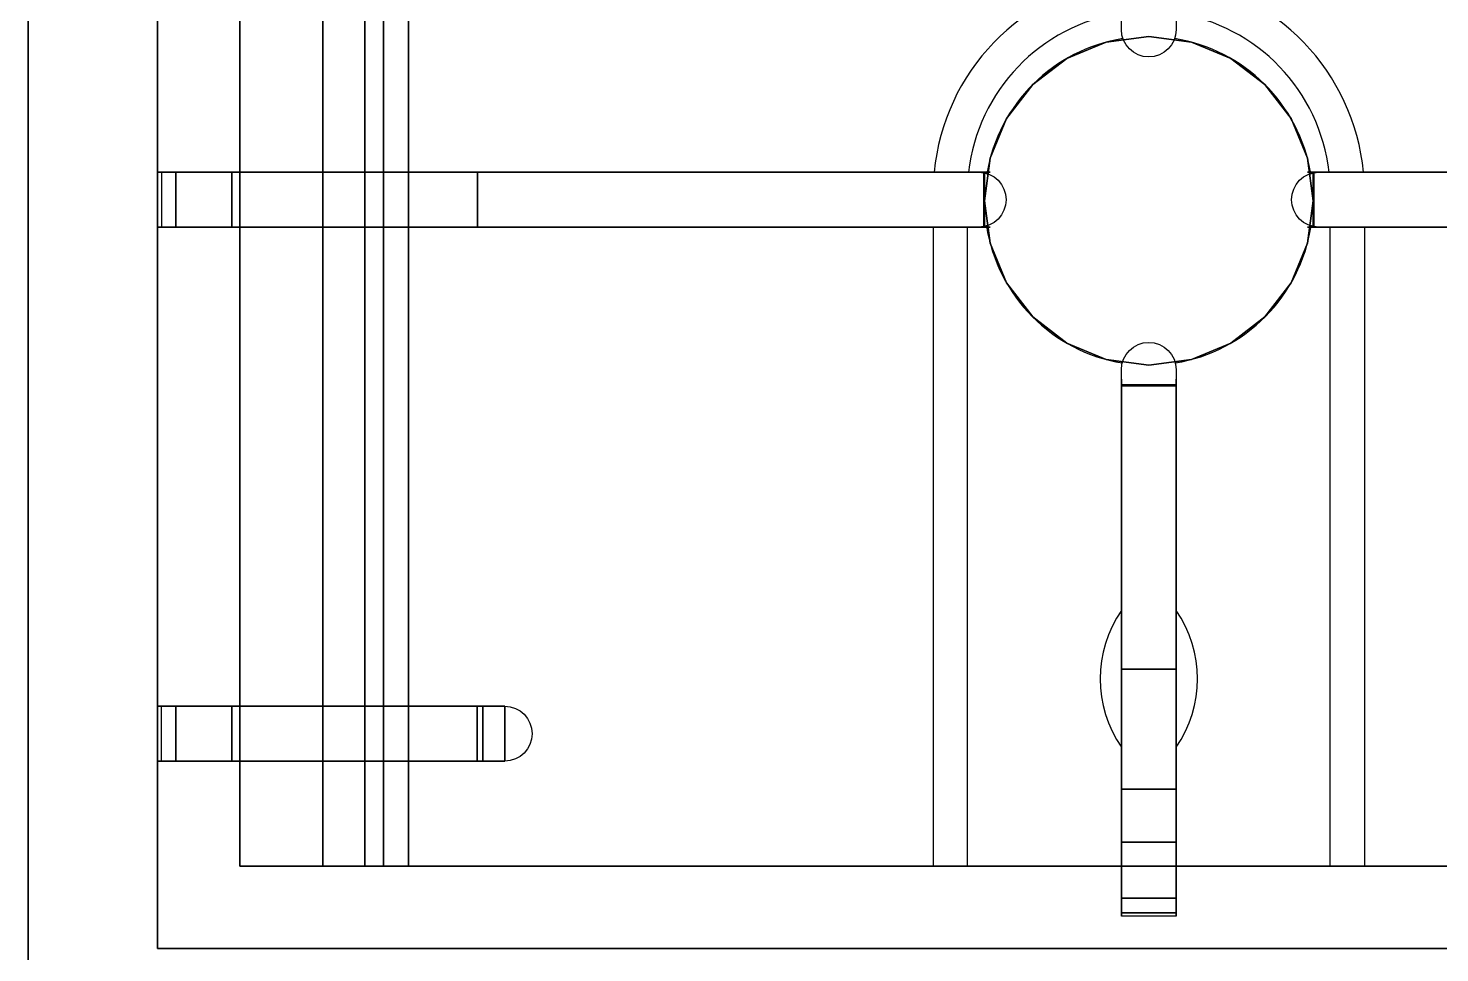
# Model space of a CAD drawing. Header units: millimetres. Extents: x -1 to 1223, y -741 to 23.
# Drawn here: x 0 to 257.9, y -364.8 to -196.1 of the extents above; entities that cross this region are included whole.
import ezdxf

# ---------------------------------------------------------------- set-up
doc = ezdxf.new("R2010")
doc.units = ezdxf.units.MM
for name, color, linetype in [('PQ_200_2D', 1, 'Continuous'), ('PQ_200_3D', 1, 'Continuous'), ('PQ_204_2D', 7, 'Continuous'), ('PQ_204_3D', 7, 'Continuous'), ('PQ_BRONZE_3D', 40, 'Continuous')]:
    doc.layers.add(name, color=color, linetype=linetype)

msp = doc.modelspace()

# ---------------------------------------------------------------- linework, layer by layer
at = {"layer": 'PQ_200_2D'}
msp.add_lwpolyline([(0, 0), (0, -730), (1200, -730), (1200, 0)], close=True, dxfattribs=at)
at = {"layer": 'PQ_200_3D'}
for points, invisible_edges in [([(0, -653.99, 812.4), (0, -727.47, 885.88), (0, -721.37, 900.61), (0, 0, 900.61)], 10), ([(0, 0, 900.61), (0, 0, 724.42), (0, -103.19, 724.42), (0, -653.99, 812.4)], 12), ([(0, -652.32, 662.24), (0, -653.99, 812.4), (0, -103.19, 724.42), (0, -652.22, 661.47)], 7), ([(0, -103.19, 649.81), (0, -652.22, 649.81), (0, -652.22, 661.47), (0, -103.19, 724.42)], 4)]:
    msp.add_3dface(points, dxfattribs=dict(at, invisible_edges=invisible_edges))
for points in [[(1200, -721.37, 900.61), (1200, 0, 900.61), (0, 0, 900.61), (0, -721.37, 900.61)], [(0, -103.19, 649.81), (1200, -103.19, 649.81), (1200, -652.22, 649.81), (0, -652.22, 649.81)]]:
    msp.add_3dface(points, dxfattribs=at)
at = {"layer": 'PQ_204_2D'}
for p, q in [((38.64, -222.35), (38.64, -134.85)), ((69.44, -134.85), (69.44, -222.35)), ((38.64, -319.85), (38.64, -232.35)), ((69.44, -232.35), (69.44, -319.85)), ((165.33, -232.35), (165.33, -349.05)), ((171.58, -349.05), (171.58, -232.35)), ((237.83, -349.05), (237.83, -232.35)), ((244.08, -232.35), (244.08, -349.05)), ((69.44, -329.85), (69.44, -349.05))]:
    msp.add_line(p, q, dxfattribs=at)
msp.add_lwpolyline([(23.64, -364.05), (23.64, -89.7), (385.77, -89.7), (385.77, -364.05)], close=True, dxfattribs=at)
for points in [[(209.7, -95.57), (209.7, -196.29, -1), (199.7, -196.29), (199.7, -95.57)], [(199.7, -358.18), (199.7, -258.4, -1), (209.7, -258.4), (209.7, -358.18)]]:
    msp.add_lwpolyline(points, format="xyb", close=True, dxfattribs=at)
for points in [[(23.64, -222.35), (173.63, -222.35, -1), (173.63, -232.35), (23.64, -232.35)], [(385.77, -232.35), (235.78, -232.35, -1), (235.78, -222.35), (385.77, -222.35)], [(23.64, -319.85), (87.05, -319.85, -1), (87.05, -329.85), (23.64, -329.85)]]:
    msp.add_lwpolyline(points, format="xyb", dxfattribs=at)
for points in [[(199.7, -349.05), (38.64, -349.05), (38.64, -329.85)], [(370.77, -329.85), (370.77, -349.05), (209.7, -349.05)]]:
    msp.add_lwpolyline(points, dxfattribs=at)
for centre, radius, start, end in [((204.7, -226.03), 39.38, 97.2954, 174.6402), ((204.7, -226.03), 39.38, 5.3598, 82.7046), ((204.7, -226.03), 33.13, 98.6816, 173.625), ((204.7, -226.03), 33.13, 6.375, 81.3184), ((204.7, -227.56), 30, 99.0605, 170.4426), ((204.7, -227.56), 30, 9.5574, 80.9395), ((204.7, -227.56), 30, 188.7924, 260.7092), ((204.7, -227.56), 30, 279.2908, 351.2076), ((217.8, -314.84), 21.99, 145.3641, 214.6359), ((191.61, -314.84), 21.99, 325.3641, 34.6359)]:
    msp.add_arc(centre, radius, start, end, dxfattribs=at)
at = {"layer": 'PQ_204_3D'}
for points, invisible_edges in [([(23.64, -364.05, 905.64), (38.64, -349.05, 905.64), (38.64, -104.7, 905.64), (23.64, -89.7, 905.64)], 5), ([(57.77, -104.7, 905.03), (53.79, -104.7, 905.64), (53.79, -349.05, 905.64), (57.77, -349.05, 905.03)], 8), ([(57.77, -349.05, 905.03), (61.51, -349.05, 903.57), (61.51, -104.7, 903.57), (57.77, -104.7, 905.03)], 8), ([(61.51, -349.05, 903.57), (62.33, -349.05, 903.26), (62.33, -104.7, 903.26), (61.51, -104.7, 903.57)], 2), ([(63.2, -104.7, 903.15), (62.33, -104.7, 903.26), (62.33, -349.05, 903.26), (63.2, -349.05, 903.15)], 10), ([(63.2, -349.05, 903.15), (64.07, -349.05, 903.26), (64.07, -104.7, 903.26), (63.2, -104.7, 903.15)], 10), ([(64.07, -349.05, 903.26), (64.89, -349.05, 903.57), (64.89, -104.7, 903.57), (64.07, -104.7, 903.26)], 8), ([(66.34, -104.7, 904.14), (64.89, -104.7, 903.57), (64.89, -349.05, 903.57), (66.34, -349.05, 904.14)], 8), ([(67.88, -104.7, 904.39), (66.34, -104.7, 904.14), (66.34, -349.05, 904.14), (67.88, -349.05, 904.39)], 10), ([(69.44, -104.7, 904.32), (67.88, -104.7, 904.39), (67.88, -349.05, 904.39), (69.44, -349.05, 904.32)], 2), ([(23.69, -222.35, 913.72), (24.58, -222.35, 921.79), (53.79, -222.35, 905.64), (24.35, -222.35, 905.64)], 2), ([(23.69, -232.35, 913.72), (23.69, -222.35, 913.72), (24.35, -222.35, 905.64), (24.35, -232.35, 905.64)], 1), ([(23.69, -222.35, 913.72), (23.69, -232.35, 913.72), (24.58, -232.35, 921.79), (24.58, -222.35, 921.79)], 5), ([(24.58, -222.35, 921.79), (26.97, -222.35, 929.54), (37.17, -222.35, 934.21), (53.79, -222.35, 905.64)], 12), ([(26.97, -232.35, 929.54), (26.97, -222.35, 929.54), (24.58, -222.35, 921.79), (24.58, -232.35, 921.79)], 4), ([(37.17, -222.35, 934.21), (82.05, -222.35, 918.81), (67.32, -222.35, 913.53)], 13), ([(37.17, -222.35, 934.21), (67.32, -222.35, 913.53), (53.79, -222.35, 905.64)], 13), ([(82.05, -222.35, 918.81), (37.17, -222.35, 934.21), (174.54, -222.35, 934.21)], 13), ([(53.79, -232.35, 905.64), (53.79, -222.35, 905.64), (67.32, -222.35, 913.53), (67.32, -232.35, 913.53)], 4), ([(82.05, -222.35, 918.81), (82.05, -232.35, 918.81), (67.32, -232.35, 913.53), (67.32, -222.35, 913.53)], 4), ([(174.54, -222.35, 934.21), (174.84, -222.35, 934.18), (174.71, -222.35, 931.83), (82.05, -222.35, 918.81)], 10), ([(174.84, -232.35, 934.18), (174.84, -222.35, 934.18), (174.54, -222.35, 934.21), (174.54, -232.35, 934.21)], 1), ([(175.55, -222.35, 933.66), (175.68, -222.35, 933.39), (174.71, -222.35, 931.83), (175.36, -222.35, 933.89)], 6), ([(175.12, -222.35, 934.07), (175.36, -222.35, 933.89), (174.71, -222.35, 931.83), (174.84, -222.35, 934.18)], 6), ([(175.68, -222.35, 933.39), (175.74, -222.35, 933.1), (175, -222.35, 931.91), (174.71, -222.35, 931.83)], 10), ([(175, -222.35, 931.91), (175, -232.35, 931.91), (174.71, -232.35, 931.83), (174.71, -222.35, 931.83)], 1), ([(175.12, -232.35, 934.07), (175.12, -222.35, 934.07), (174.84, -222.35, 934.18), (174.84, -232.35, 934.18)], 5), ([(175.74, -222.35, 933.1), (175.72, -222.35, 932.8), (175.26, -222.35, 932.06), (175, -222.35, 931.91)], 10), ([(175, -232.35, 931.91), (175, -222.35, 931.91), (175.26, -222.35, 932.06), (175.26, -232.35, 932.06)], 5), ([(175.36, -232.35, 933.89), (175.36, -222.35, 933.89), (175.12, -222.35, 934.07), (175.12, -232.35, 934.07)], 5), ([(175.72, -222.35, 932.8), (175.63, -222.35, 932.52), (175.47, -222.35, 932.26), (175.26, -222.35, 932.06)], 8), ([(175.26, -232.35, 932.06), (175.26, -222.35, 932.06), (175.47, -222.35, 932.26), (175.47, -232.35, 932.26)], 5), ([(175.55, -232.35, 933.66), (175.55, -222.35, 933.66), (175.36, -222.35, 933.89), (175.36, -232.35, 933.89)], 5), ([(175.47, -232.35, 932.26), (175.47, -222.35, 932.26), (175.63, -222.35, 932.52), (175.63, -232.35, 932.52)], 5), ([(175.68, -232.35, 933.39), (175.68, -222.35, 933.39), (175.55, -222.35, 933.66), (175.55, -232.35, 933.66)], 5), ([(175.63, -232.35, 932.52), (175.63, -222.35, 932.52), (175.72, -222.35, 932.8), (175.72, -232.35, 932.8)], 5), ([(175.68, -222.35, 933.39), (175.68, -232.35, 933.39), (175.74, -232.35, 933.1), (175.74, -222.35, 933.1)], 5), ([(175.72, -232.35, 932.8), (175.72, -222.35, 932.8), (175.74, -222.35, 933.1), (175.74, -232.35, 933.1)], 5), ([(233.67, -222.35, 933.1), (233.73, -222.35, 933.39), (234.41, -222.35, 931.91), (234.15, -222.35, 932.06)], 10), ([(233.67, -222.35, 933.1), (234.15, -222.35, 932.06), (233.69, -222.35, 932.8)], 3), ([(233.69, -222.35, 932.8), (233.69, -232.35, 932.8), (233.67, -232.35, 933.1), (233.67, -222.35, 933.1)], 5), ([(233.73, -232.35, 933.39), (233.73, -222.35, 933.39), (233.67, -222.35, 933.1), (233.67, -232.35, 933.1)], 5), ([(233.94, -222.35, 932.26), (233.78, -222.35, 932.52), (233.69, -222.35, 932.8), (234.15, -222.35, 932.06)], 4), ([(233.69, -232.35, 932.8), (233.69, -222.35, 932.8), (233.78, -222.35, 932.52), (233.78, -232.35, 932.52)], 5), ([(234.7, -222.35, 931.83), (233.73, -222.35, 933.39), (233.86, -222.35, 933.66), (234.05, -222.35, 933.89)], 9), ([(233.73, -222.35, 933.39), (234.7, -222.35, 931.83), (234.41, -222.35, 931.91)], 13), ([(233.86, -232.35, 933.66), (233.86, -222.35, 933.66), (233.73, -222.35, 933.39), (233.73, -232.35, 933.39)], 5), ([(233.78, -232.35, 932.52), (233.78, -222.35, 932.52), (233.94, -222.35, 932.26), (233.94, -232.35, 932.26)], 5), ([(234.05, -232.35, 933.89), (234.05, -222.35, 933.89), (233.86, -222.35, 933.66), (233.86, -232.35, 933.66)], 5), ([(233.94, -232.35, 932.26), (233.94, -222.35, 932.26), (234.15, -222.35, 932.06), (234.15, -232.35, 932.06)], 5), ([(234.05, -222.35, 933.89), (234.29, -222.35, 934.07), (234.7, -222.35, 931.83)], 14), ([(234.29, -232.35, 934.07), (234.29, -222.35, 934.07), (234.05, -222.35, 933.89), (234.05, -232.35, 933.89)], 5), ([(234.15, -232.35, 932.06), (234.15, -222.35, 932.06), (234.41, -222.35, 931.91), (234.41, -232.35, 931.91)], 5), ([(234.57, -222.35, 934.18), (234.87, -222.35, 934.21), (234.7, -222.35, 931.83), (234.29, -222.35, 934.07)], 6), ([(234.57, -232.35, 934.18), (234.57, -222.35, 934.18), (234.29, -222.35, 934.07), (234.29, -232.35, 934.07)], 5), ([(234.41, -232.35, 931.91), (234.41, -222.35, 931.91), (234.7, -222.35, 931.83), (234.7, -232.35, 931.83)], 1), ([(234.87, -232.35, 934.21), (234.87, -222.35, 934.21), (234.57, -222.35, 934.18), (234.57, -232.35, 934.18)], 4), ([(327.36, -222.35, 918.81), (234.7, -222.35, 931.83), (234.87, -222.35, 934.21), (372.24, -222.35, 934.21)], 10), ([(23.69, -232.35, 913.72), (24.35, -232.35, 905.64), (53.79, -232.35, 905.64), (24.58, -232.35, 921.79)], 4), ([(37.17, -232.35, 934.21), (26.97, -232.35, 929.54), (24.58, -232.35, 921.79), (53.79, -232.35, 905.64)], 12), ([(37.17, -232.35, 934.21), (53.79, -232.35, 905.64), (67.32, -232.35, 913.53)], 13), ([(82.05, -232.35, 918.81), (174.71, -232.35, 931.83), (174.54, -232.35, 934.21), (37.17, -232.35, 934.21)], 10), ([(82.05, -232.35, 918.81), (37.17, -232.35, 934.21), (67.32, -232.35, 913.53)], 3), ([(174.71, -232.35, 931.83), (175.12, -232.35, 934.07), (174.84, -232.35, 934.18), (174.54, -232.35, 934.21)], 9), ([(174.71, -232.35, 931.83), (175, -232.35, 931.91), (175.68, -232.35, 933.39), (175.55, -232.35, 933.66)], 10), ([(174.71, -232.35, 931.83), (175.55, -232.35, 933.66), (175.36, -232.35, 933.89), (175.12, -232.35, 934.07)], 9), ([(175.26, -232.35, 932.06), (175.72, -232.35, 932.8), (175.74, -232.35, 933.1), (175, -232.35, 931.91)], 5), ([(175, -232.35, 931.91), (175.74, -232.35, 933.1), (175.68, -232.35, 933.39)], 13), ([(175.47, -232.35, 932.26), (175.63, -232.35, 932.52), (175.72, -232.35, 932.8), (175.26, -232.35, 932.06)], 4), ([(233.67, -232.35, 933.1), (233.69, -232.35, 932.8), (234.15, -232.35, 932.06), (234.41, -232.35, 931.91)], 10), ([(233.73, -232.35, 933.39), (233.67, -232.35, 933.1), (234.41, -232.35, 931.91), (234.7, -232.35, 931.83)], 10), ([(233.69, -232.35, 932.8), (233.78, -232.35, 932.52), (233.94, -232.35, 932.26), (234.15, -232.35, 932.06)], 8), ([(233.86, -232.35, 933.66), (233.73, -232.35, 933.39), (234.7, -232.35, 931.83), (234.05, -232.35, 933.89)], 6), ([(234.29, -232.35, 934.07), (234.05, -232.35, 933.89), (234.7, -232.35, 931.83), (234.57, -232.35, 934.18)], 6), ([(234.87, -232.35, 934.21), (234.57, -232.35, 934.18), (234.7, -232.35, 931.83), (327.36, -232.35, 918.81)], 10), ([(327.36, -232.35, 918.81), (372.24, -232.35, 934.21), (234.87, -232.35, 934.21)], 13), ([(199.7, -260.21, 933.39), (199.7, -260.15, 933.1), (199.7, -260.89, 931.91), (199.7, -261.18, 931.83)], 10), ([(199.7, -260.15, 933.1), (199.7, -260.16, 932.8), (199.7, -260.63, 932.06), (199.7, -260.89, 931.91)], 10), ([(209.7, -260.16, 932.8), (199.7, -260.16, 932.8), (199.7, -260.15, 933.1), (209.7, -260.15, 933.1)], 5), ([(199.7, -260.21, 933.39), (209.7, -260.21, 933.39), (209.7, -260.15, 933.1), (199.7, -260.15, 933.1)], 5), ([(199.7, -260.16, 932.8), (199.7, -260.25, 932.52), (199.7, -260.41, 932.26), (199.7, -260.63, 932.06)], 8), ([(199.7, -260.16, 932.8), (209.7, -260.16, 932.8), (209.7, -260.25, 932.52), (199.7, -260.25, 932.52)], 5), ([(199.7, -261.18, 931.83), (199.7, -260.53, 933.89), (199.7, -260.33, 933.66), (199.7, -260.21, 933.39)], 9), ([(199.7, -260.33, 933.66), (209.7, -260.33, 933.66), (209.7, -260.21, 933.39), (199.7, -260.21, 933.39)], 5), ([(199.7, -260.25, 932.52), (209.7, -260.25, 932.52), (209.7, -260.41, 932.26), (199.7, -260.41, 932.26)], 5), ([(199.7, -260.53, 933.89), (209.7, -260.53, 933.89), (209.7, -260.33, 933.66), (199.7, -260.33, 933.66)], 5), ([(199.7, -260.41, 932.26), (209.7, -260.41, 932.26), (209.7, -260.63, 932.06), (199.7, -260.63, 932.06)], 5), ([(209.7, -260.15, 933.1), (209.7, -260.21, 933.39), (209.7, -260.89, 931.91), (209.7, -260.63, 932.06)], 10), ([(209.7, -260.15, 933.1), (209.7, -260.63, 932.06), (209.7, -260.16, 932.8)], 3), ([(209.7, -260.41, 932.26), (209.7, -260.25, 932.52), (209.7, -260.16, 932.8), (209.7, -260.63, 932.06)], 4), ([(209.7, -261.18, 931.83), (209.7, -260.21, 933.39), (209.7, -260.33, 933.66), (209.7, -260.53, 933.89)], 9), ([(209.7, -260.21, 933.39), (209.7, -261.18, 931.83), (209.7, -260.89, 931.91)], 13), ([(199.7, -260.77, 934.07), (199.7, -260.53, 933.89), (199.7, -261.18, 931.83), (199.7, -261.05, 934.18)], 6), ([(199.7, -260.77, 934.07), (209.7, -260.77, 934.07), (209.7, -260.53, 933.89), (199.7, -260.53, 933.89)], 5), ([(199.7, -260.63, 932.06), (209.7, -260.63, 932.06), (209.7, -260.89, 931.91), (199.7, -260.89, 931.91)], 5), ([(199.7, -261.05, 934.18), (209.7, -261.05, 934.18), (209.7, -260.77, 934.07), (199.7, -260.77, 934.07)], 5), ([(199.7, -260.89, 931.91), (209.7, -260.89, 931.91), (209.7, -261.18, 931.83), (199.7, -261.18, 931.83)], 1), ([(199.7, -261.34, 934.21), (199.7, -261.05, 934.18), (199.7, -261.18, 931.83)], 14), ([(199.7, -261.34, 934.21), (209.7, -261.34, 934.21), (209.7, -261.05, 934.18), (199.7, -261.05, 934.18)], 4), ([(199.7, -261.34, 934.21), (199.7, -261.18, 931.83), (199.7, -313.09, 921.52), (199.7, -344.65, 934.21)], 5), ([(209.7, -260.77, 934.07), (209.7, -261.05, 934.18), (209.7, -261.18, 931.83), (209.7, -260.53, 933.89)], 6), ([(209.7, -261.34, 934.21), (209.7, -261.18, 931.83), (209.7, -261.05, 934.18)], 3), ([(209.7, -261.34, 934.21), (209.7, -344.65, 934.21), (209.7, -313.09, 921.52), (209.7, -261.18, 931.83)], 10), ([(199.7, -313.09, 921.52), (199.7, -319.88, 919.73), (199.7, -344.65, 934.21)], 14), ([(209.7, -319.88, 919.73), (199.7, -319.88, 919.73), (199.7, -313.09, 921.52), (209.7, -313.09, 921.52)], 1), ([(209.7, -344.65, 934.21), (209.7, -319.88, 919.73), (209.7, -313.09, 921.52)], 13), ([(53.79, -319.85, 905.64), (24.26, -319.85, 905.64), (23.64, -319.85, 913.7), (24.55, -319.85, 921.73)], 8), ([(24.55, -329.85, 921.73), (24.55, -319.85, 921.73), (23.64, -319.85, 913.7), (23.64, -329.85, 913.7)], 5), ([(24.26, -319.85, 905.64), (24.26, -329.85, 905.64), (23.64, -329.85, 913.7), (23.64, -319.85, 913.7)], 4), ([(37.17, -319.85, 934.21), (67.3, -319.85, 913.52), (53.79, -319.85, 905.64), (24.55, -319.85, 921.73)], 13), ([(37.17, -319.85, 934.21), (24.55, -319.85, 921.73), (26.95, -319.85, 929.45)], 1), ([(24.55, -319.85, 921.73), (24.55, -329.85, 921.73), (26.95, -329.85, 929.45), (26.95, -319.85, 929.45)], 1), ([(83.06, -319.85, 934.21), (82.02, -319.85, 918.8), (67.3, -319.85, 913.52), (37.17, -319.85, 934.21)], 5), ([(53.79, -329.85, 905.64), (53.79, -319.85, 905.64), (67.3, -319.85, 913.52), (67.3, -329.85, 913.52)], 4), ([(82.02, -319.85, 918.8), (82.02, -329.85, 918.8), (67.3, -329.85, 913.52), (67.3, -319.85, 913.52)], 4), ([(84.3, -319.85, 921.18), (82.02, -319.85, 918.8), (83.06, -319.85, 934.21), (85.95, -319.85, 924.04)], 6), ([(84.3, -319.85, 921.18), (84.3, -329.85, 921.18), (82.02, -329.85, 918.8), (82.02, -319.85, 918.8)], 1), ([(83.06, -319.85, 934.21), (86.89, -319.85, 927.2), (85.95, -319.85, 924.04)], 13), ([(83.06, -319.85, 934.21), (84.05, -319.85, 934.09), (87.05, -319.85, 930.5), (86.89, -319.85, 927.2)], 10), ([(84.05, -329.85, 934.09), (84.05, -319.85, 934.09), (83.06, -319.85, 934.21), (83.06, -329.85, 934.21)], 1), ([(84.97, -319.85, 933.72), (85.78, -319.85, 933.14), (87.05, -319.85, 930.5), (84.05, -319.85, 934.09)], 6), ([(84.05, -319.85, 934.09), (84.05, -329.85, 934.09), (84.97, -329.85, 933.72), (84.97, -319.85, 933.72)], 5), ([(84.3, -329.85, 921.18), (84.3, -319.85, 921.18), (85.95, -319.85, 924.04), (85.95, -329.85, 924.04)], 5), ([(84.97, -319.85, 933.72), (84.97, -329.85, 933.72), (85.78, -329.85, 933.14), (85.78, -319.85, 933.14)], 5), ([(86.42, -319.85, 932.37), (86.85, -319.85, 931.47), (87.05, -319.85, 930.5), (85.78, -319.85, 933.14)], 4), ([(86.42, -329.85, 932.37), (86.42, -319.85, 932.37), (85.78, -319.85, 933.14), (85.78, -329.85, 933.14)], 5), ([(86.89, -319.85, 927.2), (86.89, -329.85, 927.2), (85.95, -329.85, 924.04), (85.95, -319.85, 924.04)], 5), ([(86.42, -319.85, 932.37), (86.42, -329.85, 932.37), (86.85, -329.85, 931.47), (86.85, -319.85, 931.47)], 5), ([(86.85, -319.85, 931.47), (86.85, -329.85, 931.47), (87.05, -329.85, 930.5), (87.05, -319.85, 930.5)], 1), ([(86.89, -329.85, 927.2), (86.89, -319.85, 927.2), (87.05, -319.85, 930.5), (87.05, -329.85, 930.5)], 1), ([(199.7, -326.03, 916.33), (199.7, -344.65, 934.21), (199.7, -319.88, 919.73)], 3), ([(199.7, -319.88, 919.73), (209.7, -319.88, 919.73), (209.7, -326.03, 916.33), (199.7, -326.03, 916.33)], 5), ([(209.7, -319.88, 919.73), (209.7, -344.65, 934.21), (209.7, -326.03, 916.33)], 3), ([(199.7, -331.16, 911.54), (199.7, -344.65, 934.21), (199.7, -326.03, 916.33)], 3), ([(209.7, -331.16, 911.54), (199.7, -331.16, 911.54), (199.7, -326.03, 916.33), (209.7, -326.03, 916.33)], 5), ([(209.7, -331.16, 911.54), (209.7, -326.03, 916.33), (209.7, -344.65, 934.21)], 14), ([(53.79, -329.85, 905.64), (24.55, -329.85, 921.73), (23.64, -329.85, 913.7), (24.26, -329.85, 905.64)], 1), ([(37.17, -329.85, 934.21), (26.95, -329.85, 929.45), (24.55, -329.85, 921.73), (53.79, -329.85, 905.64)], 12), ([(83.06, -329.85, 934.21), (37.17, -329.85, 934.21), (67.3, -329.85, 913.52), (82.02, -329.85, 918.8)], 10), ([(37.17, -329.85, 934.21), (53.79, -329.85, 905.64), (67.3, -329.85, 913.52)], 13), ([(84.3, -329.85, 921.18), (85.95, -329.85, 924.04), (83.06, -329.85, 934.21), (82.02, -329.85, 918.8)], 6), ([(87.05, -329.85, 930.5), (84.05, -329.85, 934.09), (83.06, -329.85, 934.21), (86.89, -329.85, 927.2)], 5), ([(86.89, -329.85, 927.2), (83.06, -329.85, 934.21), (85.95, -329.85, 924.04)], 3), ([(87.05, -329.85, 930.5), (85.78, -329.85, 933.14), (84.97, -329.85, 933.72), (84.05, -329.85, 934.09)], 9), ([(86.42, -329.85, 932.37), (85.78, -329.85, 933.14), (87.05, -329.85, 930.5), (86.85, -329.85, 931.47)], 2), ([(199.7, -334.96, 905.64), (199.7, -357.55, 905.64), (199.7, -358.17, 913.7), (199.7, -331.16, 911.54)], 4), ([(199.7, -331.16, 911.54), (199.7, -358.17, 913.7), (199.7, -357.26, 921.73), (199.7, -344.65, 934.21)], 13), ([(209.7, -334.96, 905.64), (199.7, -334.96, 905.64), (199.7, -331.16, 911.54), (209.7, -331.16, 911.54)], 4), ([(209.7, -331.16, 911.54), (209.7, -357.26, 921.73), (209.7, -358.17, 913.7), (209.7, -334.96, 905.64)], 5), ([(209.7, -344.65, 934.21), (209.7, -354.86, 929.45), (209.7, -357.26, 921.73), (209.7, -331.16, 911.54)], 12), ([(209.7, -357.55, 905.64), (209.7, -334.96, 905.64), (209.7, -358.17, 913.7)], 2), ([(199.7, -357.26, 921.73), (199.7, -354.86, 929.45), (199.7, -344.65, 934.21)], 12), ([(370.77, -349.05, 905.64), (38.64, -349.05, 905.64), (23.64, -364.05, 905.64), (385.77, -364.05, 905.64)], 10), ([(63.2, -349.05, 903.15), (62.33, -349.05, 903.26), (38.64, -349.05, 900.64), (370.77, -349.05, 900.64)], 10), ([(38.64, -349.05, 900.64), (62.33, -349.05, 903.26), (61.51, -349.05, 903.57), (53.79, -349.05, 905.64)], 13), ([(38.64, -349.05, 900.64), (53.79, -349.05, 905.64), (38.64, -349.05, 905.64)], 1), ([(57.77, -349.05, 905.03), (53.79, -349.05, 905.64), (61.51, -349.05, 903.57)], 2), ([(346.21, -349.05, 903.15), (64.07, -349.05, 903.26), (63.2, -349.05, 903.15), (370.77, -349.05, 900.64)], 13), ([(69.44, -349.05, 904.32), (64.89, -349.05, 903.57), (64.07, -349.05, 903.26), (345.34, -349.05, 903.26)], 13), ([(64.07, -349.05, 903.26), (346.21, -349.05, 903.15), (345.34, -349.05, 903.26)], 13), ([(64.89, -349.05, 903.57), (69.44, -349.05, 904.32), (67.88, -349.05, 904.39), (66.34, -349.05, 904.14)], 1), ([(345.34, -349.05, 903.26), (344.51, -349.05, 903.57), (339.97, -349.05, 904.32), (69.44, -349.05, 904.32)], 10), ([(199.7, -357.26, 921.73), (209.7, -357.26, 921.73), (209.7, -354.86, 929.45), (199.7, -354.86, 929.45)], 1), ([(209.7, -357.26, 921.73), (199.7, -357.26, 921.73), (199.7, -358.17, 913.7), (209.7, -358.17, 913.7)], 5), ([(199.7, -357.55, 905.64), (209.7, -357.55, 905.64), (209.7, -358.17, 913.7), (199.7, -358.17, 913.7)], 4)]:
    msp.add_3dface(points, dxfattribs=dict(at, invisible_edges=invisible_edges))
for points in [[(23.64, -364.05, 900.64), (23.64, -364.05, 905.64), (23.64, -89.7, 905.64), (23.64, -89.7, 900.64)], [(38.64, -104.7, 905.64), (38.64, -349.05, 905.64), (53.79, -349.05, 905.64), (53.79, -104.7, 905.64)], [(38.64, -104.7, 900.64), (38.64, -349.05, 900.64), (38.64, -349.05, 905.64), (38.64, -104.7, 905.64)], [(38.64, -104.7, 900.64), (38.64, -104.7, 905.64), (38.64, -349.05, 905.64), (38.64, -349.05, 900.64)], [(69.44, -104.7, 904.32), (69.44, -349.05, 904.32), (339.97, -349.05, 904.32), (339.97, -104.7, 904.32)], [(26.97, -222.35, 929.54), (26.97, -232.35, 929.54), (37.17, -232.35, 934.21), (37.17, -222.35, 934.21)], [(37.17, -222.35, 934.21), (37.17, -232.35, 934.21), (174.54, -232.35, 934.21), (174.54, -222.35, 934.21)], [(174.71, -222.35, 931.83), (174.71, -232.35, 931.83), (82.05, -232.35, 918.81), (82.05, -222.35, 918.81)], [(327.36, -232.35, 918.81), (234.7, -232.35, 931.83), (234.7, -222.35, 931.83), (327.36, -222.35, 918.81)], [(234.87, -222.35, 934.21), (234.87, -232.35, 934.21), (372.24, -232.35, 934.21), (372.24, -222.35, 934.21)], [(209.7, -313.09, 921.52), (199.7, -313.09, 921.52), (199.7, -261.18, 931.83), (209.7, -261.18, 931.83)], [(199.7, -261.34, 934.21), (199.7, -344.65, 934.21), (209.7, -344.65, 934.21), (209.7, -261.34, 934.21)], [(37.17, -329.85, 934.21), (37.17, -319.85, 934.21), (26.95, -319.85, 929.45), (26.95, -329.85, 929.45)], [(83.06, -329.85, 934.21), (83.06, -319.85, 934.21), (37.17, -319.85, 934.21), (37.17, -329.85, 934.21)], [(209.7, -357.55, 905.64), (199.7, -357.55, 905.64), (199.7, -334.96, 905.64), (209.7, -334.96, 905.64)], [(209.7, -344.65, 934.21), (199.7, -344.65, 934.21), (199.7, -354.86, 929.45), (209.7, -354.86, 929.45)], [(38.64, -349.05, 900.64), (38.64, -349.05, 905.64), (370.77, -349.05, 905.64), (370.77, -349.05, 900.64)], [(385.77, -364.05, 900.64), (385.77, -364.05, 905.64), (23.64, -364.05, 905.64), (23.64, -364.05, 900.64)]]:
    msp.add_3dface(points, dxfattribs=at)
at = {"layer": 'PQ_BRONZE_3D'}
for points, invisible_edges in [([(212.47, -198.58, 922.77), (204.7, -197.56, 922.77), (196.94, -198.58, 922.77), (219.7, -201.57, 922.77)], 4), ([(196.94, -198.58, 904.32), (196.94, -198.58, 922.77), (204.7, -197.56, 922.77), (204.7, -197.56, 904.32)], 1), ([(212.47, -198.58, 922.77), (212.47, -198.58, 904.32), (204.7, -197.56, 904.32), (204.7, -197.56, 922.77)], 1), ([(189.7, -253.54, 922.77), (196.94, -198.58, 922.77), (189.7, -201.57, 922.77), (175.73, -219.79, 922.77)], 13), ([(196.94, -198.58, 922.77), (189.7, -253.54, 922.77), (233.68, -219.79, 922.77), (219.7, -201.57, 922.77)], 15), ([(196.94, -198.58, 922.77), (196.94, -198.58, 904.32), (189.7, -201.57, 904.32), (189.7, -201.57, 922.77)], 5), ([(219.7, -201.57, 922.77), (219.7, -201.57, 904.32), (212.47, -198.58, 904.32), (212.47, -198.58, 922.77)], 5), ([(183.49, -206.34, 922.77), (178.72, -212.56, 922.77), (175.73, -219.79, 922.77), (189.7, -201.57, 922.77)], 4), ([(189.7, -201.57, 922.77), (189.7, -201.57, 904.32), (183.49, -206.34, 904.32), (183.49, -206.34, 922.77)], 5), ([(230.69, -212.56, 922.77), (225.92, -206.34, 922.77), (219.7, -201.57, 922.77), (233.68, -219.79, 922.77)], 4), ([(225.92, -206.34, 922.77), (225.92, -206.34, 904.32), (219.7, -201.57, 904.32), (219.7, -201.57, 922.77)], 5), ([(183.49, -206.34, 922.77), (183.49, -206.34, 904.32), (178.72, -212.56, 904.32), (178.72, -212.56, 922.77)], 5), ([(230.69, -212.56, 922.77), (230.69, -212.56, 904.32), (225.92, -206.34, 904.32), (225.92, -206.34, 922.77)], 5), ([(178.72, -212.56, 922.77), (178.72, -212.56, 904.32), (175.73, -219.79, 904.32), (175.73, -219.79, 922.77)], 5), ([(233.68, -219.79, 922.77), (233.68, -219.79, 904.32), (230.69, -212.56, 904.32), (230.69, -212.56, 922.77)], 5), ([(175.73, -219.79, 922.77), (174.7, -227.56, 922.77), (175.73, -235.32, 922.77), (183.49, -248.77, 922.77)], 12), ([(175.73, -219.79, 922.77), (175.73, -219.79, 904.32), (174.7, -227.56, 904.32), (174.7, -227.56, 922.77)], 5), ([(183.49, -248.77, 922.77), (189.7, -253.54, 922.77), (175.73, -219.79, 922.77)], 14), ([(233.68, -219.79, 922.77), (189.7, -253.54, 922.77), (230.69, -242.56, 922.77), (233.68, -235.32, 922.77)], 11), ([(234.7, -227.56, 922.77), (233.68, -219.79, 922.77), (233.68, -235.32, 922.77)], 2), ([(233.68, -219.79, 904.32), (233.68, -219.79, 922.77), (234.7, -227.56, 922.77), (234.7, -227.56, 904.32)], 5), ([(175.73, -235.32, 904.32), (175.73, -235.32, 922.77), (174.7, -227.56, 922.77), (174.7, -227.56, 904.32)], 5), ([(233.68, -235.32, 922.77), (233.68, -235.32, 904.32), (234.7, -227.56, 904.32), (234.7, -227.56, 922.77)], 5), ([(178.72, -242.56, 922.77), (183.49, -248.77, 922.77), (175.73, -235.32, 922.77)], 2), ([(175.73, -235.32, 922.77), (175.73, -235.32, 904.32), (178.72, -242.56, 904.32), (178.72, -242.56, 922.77)], 5), ([(230.69, -242.56, 922.77), (230.69, -242.56, 904.32), (233.68, -235.32, 904.32), (233.68, -235.32, 922.77)], 5), ([(178.72, -242.56, 922.77), (178.72, -242.56, 904.32), (183.49, -248.77, 904.32), (183.49, -248.77, 922.77)], 5), ([(189.7, -253.54, 922.77), (196.94, -256.53, 922.77), (204.7, -257.56, 922.77), (230.69, -242.56, 922.77)], 12), ([(212.47, -256.53, 922.77), (219.7, -253.54, 922.77), (230.69, -242.56, 922.77), (204.7, -257.56, 922.77)], 6), ([(225.92, -248.77, 922.77), (230.69, -242.56, 922.77), (219.7, -253.54, 922.77)], 2), ([(225.92, -248.77, 922.77), (225.92, -248.77, 904.32), (230.69, -242.56, 904.32), (230.69, -242.56, 922.77)], 5), ([(183.49, -248.77, 922.77), (183.49, -248.77, 904.32), (189.7, -253.54, 904.32), (189.7, -253.54, 922.77)], 5), ([(219.7, -253.54, 922.77), (219.7, -253.54, 904.32), (225.92, -248.77, 904.32), (225.92, -248.77, 922.77)], 5), ([(189.7, -253.54, 922.77), (189.7, -253.54, 904.32), (196.94, -256.53, 904.32), (196.94, -256.53, 922.77)], 5), ([(219.7, -253.54, 922.77), (212.47, -256.53, 922.77), (212.47, -256.53, 904.32), (219.7, -253.54, 904.32)], 10), ([(196.94, -256.53, 922.77), (196.94, -256.53, 904.32), (204.7, -257.56, 904.32), (204.7, -257.56, 922.77)], 1), ([(204.7, -257.56, 904.32), (212.47, -256.53, 904.32), (212.47, -256.53, 922.77), (204.7, -257.56, 922.77)], 2)]:
    msp.add_3dface(points, dxfattribs=dict(at, invisible_edges=invisible_edges))

doc.saveas('drawing.dxf')
